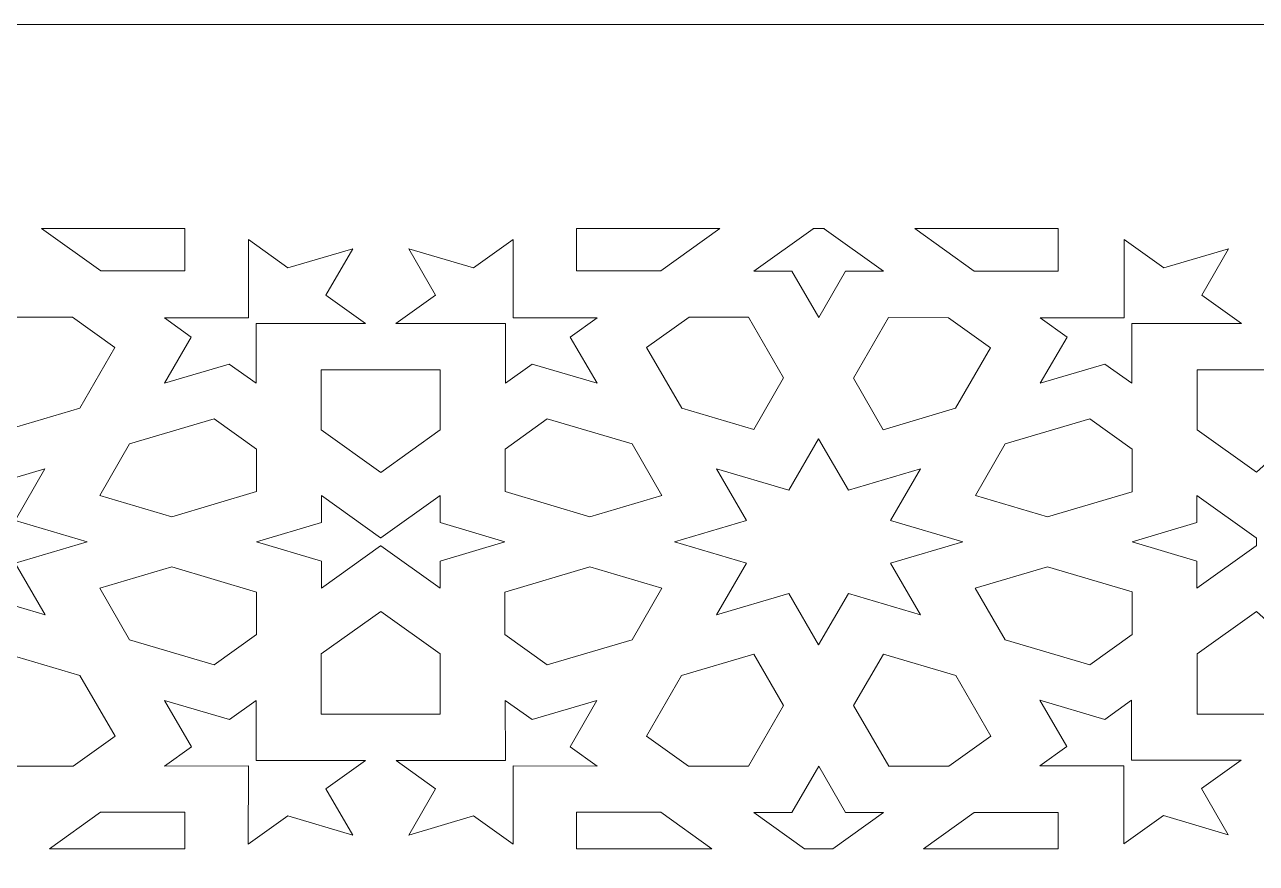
# Model space of a CAD drawing. Header units: millimetres. Extents: x -167 to 167, y -425 to 425.
# Drawn here: x -33.7 to 85.4, y 343.6 to 424.7 of the extents above; entities that cross this region are included whole.
import ezdxf

# ---------------------------------------------------------------- set-up
doc = ezdxf.new("R2010")
doc.units = ezdxf.units.MM
doc.header["$MEASUREMENT"] = 0
doc.layers.add('Layer 1', color=18, linetype='Continuous', true_color=0x000000)

msp = doc.modelspace()

# ---------------------------------------------------------------- linework, layer by layer
at = {"layer": 'Layer 1', "color": 250, "lineweight": 9, "true_color": 0x333333}
msp.add_lwpolyline([(-167.02, -424.72), (167.02, -424.72), (167.02, 424.72), (-167.02, 424.72)], close=True, dxfattribs=at)
for points, knots in [([(-18.21, 405), (-18.21, 405), (-18.21, 400.89), (-18.21, 400.89), (-18.21, 400.89), (-26.35, 400.89), (-26.35, 400.89), (-26.35, 400.89), (-32.07, 405), (-32.07, 405), (-32.07, 405), (-18.21, 405), (-18.21, 405)], [0, 0, 0, 0, 0.25, 0.25, 0.25, 0.5, 0.5, 0.5, 0.75, 0.75, 0.75, 1, 1, 1, 1]), ([(-12.07, 396.36), (-12.07, 396.36), (-12.07, 403.92), (-12.07, 403.92), (-12.07, 403.92), (-8.24, 401.18), (-8.24, 401.18), (-8.24, 401.18), (-1.98, 403.04), (-1.98, 403.04), (-1.98, 403.04), (-4.57, 398.56), (-4.57, 398.56), (-4.57, 398.56), (-0.73, 395.81), (-0.73, 395.81), (-0.73, 395.81), (-11.32, 395.82), (-11.32, 395.82), (-11.32, 395.82), (-11.32, 390.02), (-11.32, 390.02), (-11.32, 390.02), (-13.92, 391.88), (-13.92, 391.88), (-13.92, 391.88), (-20.18, 390.02), (-20.18, 390.02), (-20.18, 390.02), (-17.59, 394.5), (-17.59, 394.5), (-17.59, 394.5), (-20.19, 396.36), (-20.19, 396.36), (-20.19, 396.36), (-12.07, 396.36), (-12.07, 396.36)], [0, 0, 0, 0, 0.083333, 0.083333, 0.083333, 0.166667, 0.166667, 0.166667, 0.25, 0.25, 0.25, 0.333333, 0.333333, 0.333333, 0.416667, 0.416667, 0.416667, 0.5, 0.5, 0.5, 0.583333, 0.583333, 0.583333, 0.666667, 0.666667, 0.666667, 0.75, 0.75, 0.75, 0.833333, 0.833333, 0.833333, 0.916667, 0.916667, 0.916667, 1, 1, 1, 1]), ([(6.04, 398.56), (6.04, 398.56), (3.44, 403.04), (3.44, 403.04), (3.44, 403.04), (9.7, 401.18), (9.7, 401.18), (9.7, 401.18), (13.53, 403.92), (13.53, 403.92), (13.53, 403.92), (13.54, 396.36), (13.54, 396.36), (13.54, 396.36), (21.65, 396.36), (21.65, 396.36), (21.65, 396.36), (19.05, 394.5), (19.05, 394.5), (19.05, 394.5), (21.65, 390.02), (21.65, 390.02), (21.65, 390.02), (15.39, 391.88), (15.39, 391.88), (15.39, 391.88), (12.79, 390.02), (12.79, 390.02), (12.79, 390.02), (12.79, 395.82), (12.79, 395.82), (12.79, 395.82), (2.2, 395.81), (2.2, 395.81), (2.2, 395.81), (6.04, 398.56), (6.04, 398.56)], [0, 0, 0, 0, 0.083333, 0.083333, 0.083333, 0.166667, 0.166667, 0.166667, 0.25, 0.25, 0.25, 0.333333, 0.333333, 0.333333, 0.416667, 0.416667, 0.416667, 0.5, 0.5, 0.5, 0.583333, 0.583333, 0.583333, 0.666667, 0.666667, 0.666667, 0.75, 0.75, 0.75, 0.833333, 0.833333, 0.833333, 0.916667, 0.916667, 0.916667, 1, 1, 1, 1]), ([(33.54, 405), (33.54, 405), (27.82, 400.89), (27.82, 400.89), (27.82, 400.89), (19.68, 400.89), (19.68, 400.89), (19.68, 400.89), (19.68, 405), (19.68, 405), (19.68, 405), (33.54, 405), (33.54, 405)], [0, 0, 0, 0, 0.25, 0.25, 0.25, 0.5, 0.5, 0.5, 0.75, 0.75, 0.75, 1, 1, 1, 1]), ([(42.56, 404.97), (42.55, 404.97), (42.51, 405), (42.51, 405), (42.51, 405), (43.65, 405), (43.65, 405), (43.65, 405), (43.61, 404.97), (43.62, 404.97), (43.62, 404.97), (49.36, 400.87), (49.36, 400.87), (49.36, 400.87), (45.68, 400.87), (45.68, 400.87), (45.68, 400.87), (43.09, 396.39), (43.09, 396.39), (43.09, 396.39), (40.49, 400.87), (40.49, 400.87), (40.49, 400.87), (36.82, 400.87), (36.82, 400.87), (36.82, 400.87), (42.56, 404.97), (42.56, 404.97)], [0, 0, 0, 0, 0.1, 0.1, 0.1, 0.2, 0.2, 0.2, 0.4, 0.4, 0.4, 0.5, 0.5, 0.5, 0.6, 0.6, 0.6, 0.7, 0.7, 0.7, 0.8, 0.8, 0.8, 0.9, 0.9, 0.9, 1, 1, 1, 1]), ([(52.43, 405), (52.43, 405), (66.26, 405), (66.26, 405), (66.26, 405), (66.26, 400.87), (66.26, 400.87), (66.26, 400.87), (58.12, 400.87), (58.12, 400.87), (58.12, 400.87), (52.4, 404.98), (52.4, 404.98), (52.4, 404.98), (52.43, 405), (52.43, 405)], [0, 0, 0, 0, 0.2, 0.2, 0.2, 0.4, 0.4, 0.4, 0.6, 0.6, 0.6, 0.8, 0.8, 0.8, 1, 1, 1, 1]), ([(72.63, 396.36), (72.63, 396.36), (72.64, 403.93), (72.64, 403.93), (72.64, 403.93), (76.46, 401.19), (76.46, 401.19), (76.46, 401.19), (82.73, 403.04), (82.73, 403.04), (82.73, 403.04), (80.13, 398.56), (80.13, 398.56), (80.13, 398.56), (83.97, 395.82), (83.97, 395.82), (83.97, 395.82), (73.38, 395.82), (73.38, 395.82), (73.38, 395.82), (73.38, 390.02), (73.38, 390.02), (73.38, 390.02), (70.78, 391.88), (70.78, 391.88), (70.78, 391.88), (64.52, 390.02), (64.52, 390.02), (64.52, 390.02), (67.11, 394.5), (67.11, 394.5), (67.11, 394.5), (64.51, 396.36), (64.51, 396.36), (64.51, 396.36), (72.63, 396.36), (72.63, 396.36)], [0, 0, 0, 0, 0.083333, 0.083333, 0.083333, 0.166667, 0.166667, 0.166667, 0.25, 0.25, 0.25, 0.333333, 0.333333, 0.333333, 0.416667, 0.416667, 0.416667, 0.5, 0.5, 0.5, 0.583333, 0.583333, 0.583333, 0.666667, 0.666667, 0.666667, 0.75, 0.75, 0.75, 0.833333, 0.833333, 0.833333, 0.916667, 0.916667, 0.916667, 1, 1, 1, 1]), ([(-34.84, 396.41), (-34.84, 396.41), (-29.08, 396.41), (-29.08, 396.41), (-29.08, 396.41), (-24.98, 393.48), (-24.98, 393.48), (-24.98, 393.48), (-28.38, 387.61), (-28.38, 387.61), (-28.38, 387.61), (-35.34, 385.55), (-35.34, 385.55), (-35.34, 385.55), (-38.23, 390.54), (-38.23, 390.54), (-38.23, 390.54), (-34.84, 396.41), (-34.84, 396.41)], [0, 0, 0, 0, 0.166667, 0.166667, 0.166667, 0.333333, 0.333333, 0.333333, 0.5, 0.5, 0.5, 0.666667, 0.666667, 0.666667, 0.833333, 0.833333, 0.833333, 1, 1, 1, 1]), ([(30.55, 396.41), (30.55, 396.41), (36.3, 396.41), (36.3, 396.41), (36.3, 396.41), (39.7, 390.54), (39.7, 390.54), (39.7, 390.54), (36.81, 385.55), (36.81, 385.55), (36.81, 385.55), (29.84, 387.61), (29.84, 387.61), (29.84, 387.61), (26.45, 393.48), (26.45, 393.48), (26.45, 393.48), (30.55, 396.41), (30.55, 396.41)], [0, 0, 0, 0, 0.166667, 0.166667, 0.166667, 0.333333, 0.333333, 0.333333, 0.5, 0.5, 0.5, 0.666667, 0.666667, 0.666667, 0.833333, 0.833333, 0.833333, 1, 1, 1, 1]), ([(49.85, 396.38), (49.85, 396.38), (55.65, 396.37), (55.65, 396.37), (55.65, 396.37), (59.72, 393.46), (59.72, 393.46), (59.72, 393.46), (56.33, 387.6), (56.33, 387.6), (56.33, 387.6), (49.34, 385.53), (49.34, 385.53), (49.34, 385.53), (46.46, 390.51), (46.46, 390.51), (46.46, 390.51), (49.85, 396.38), (49.85, 396.38)], [0, 0, 0, 0, 0.166667, 0.166667, 0.166667, 0.333333, 0.333333, 0.333333, 0.5, 0.5, 0.5, 0.666667, 0.666667, 0.666667, 0.833333, 0.833333, 0.833333, 1, 1, 1, 1]), ([(0.73, 391.34), (0.73, 391.34), (6.48, 391.34), (6.48, 391.34), (6.48, 391.34), (6.48, 385.52), (6.48, 385.52), (6.48, 385.52), (0.73, 381.4), (0.73, 381.4), (0.73, 381.4), (-5.02, 385.52), (-5.02, 385.52), (-5.02, 385.52), (-5.02, 391.34), (-5.02, 391.34), (-5.02, 391.34), (0.73, 391.34), (0.73, 391.34)], [0, 0, 0, 0, 0.166667, 0.166667, 0.166667, 0.333333, 0.333333, 0.333333, 0.5, 0.5, 0.5, 0.666667, 0.666667, 0.666667, 0.833333, 0.833333, 0.833333, 1, 1, 1, 1]), ([(85.42, 391.34), (85.42, 391.34), (89.97, 391.34), (89.97, 391.34), (89.97, 391.34), (89.97, 385.52), (89.97, 385.52), (89.97, 385.52), (85.42, 381.41), (85.42, 381.41), (85.42, 381.41), (79.68, 385.52), (79.68, 385.52), (79.68, 385.52), (79.68, 391.34), (79.68, 391.34), (79.68, 391.34), (85.42, 391.34), (85.42, 391.34)], [0, 0, 0, 0, 0.166667, 0.166667, 0.166667, 0.333333, 0.333333, 0.333333, 0.5, 0.5, 0.5, 0.666667, 0.666667, 0.666667, 0.833333, 0.833333, 0.833333, 1, 1, 1, 1]), ([(-23.57, 384.16), (-23.57, 384.16), (-15.38, 386.59), (-15.38, 386.59), (-15.38, 386.59), (-11.28, 383.66), (-11.28, 383.66), (-11.28, 383.66), (-11.28, 379.54), (-11.28, 379.54), (-11.28, 379.54), (-19.47, 377.11), (-19.47, 377.11), (-19.47, 377.11), (-26.45, 379.18), (-26.45, 379.18), (-26.45, 379.18), (-23.57, 384.16), (-23.57, 384.16)], [0, 0, 0, 0, 0.166667, 0.166667, 0.166667, 0.333333, 0.333333, 0.333333, 0.5, 0.5, 0.5, 0.666667, 0.666667, 0.666667, 0.833333, 0.833333, 0.833333, 1, 1, 1, 1]), ([(16.84, 386.59), (16.84, 386.59), (25.04, 384.16), (25.04, 384.16), (25.04, 384.16), (27.92, 379.18), (27.92, 379.18), (27.92, 379.18), (20.94, 377.11), (20.94, 377.11), (20.94, 377.11), (12.75, 379.54), (12.75, 379.54), (12.75, 379.54), (12.75, 383.66), (12.75, 383.66), (12.75, 383.66), (16.84, 386.59), (16.84, 386.59)], [0, 0, 0, 0, 0.166667, 0.166667, 0.166667, 0.333333, 0.333333, 0.333333, 0.5, 0.5, 0.5, 0.666667, 0.666667, 0.666667, 0.833333, 0.833333, 0.833333, 1, 1, 1, 1]), ([(61.13, 384.16), (61.13, 384.16), (69.32, 386.58), (69.32, 386.58), (69.32, 386.58), (73.42, 383.65), (73.42, 383.65), (73.42, 383.65), (73.42, 379.53), (73.42, 379.53), (73.42, 379.53), (65.23, 377.1), (65.23, 377.1), (65.23, 377.1), (58.25, 379.17), (58.25, 379.17), (58.25, 379.17), (61.13, 384.16), (61.13, 384.16)], [0, 0, 0, 0, 0.166667, 0.166667, 0.166667, 0.333333, 0.333333, 0.333333, 0.5, 0.5, 0.5, 0.666667, 0.666667, 0.666667, 0.833333, 0.833333, 0.833333, 1, 1, 1, 1]), ([(-48.58, 376.75), (-48.58, 376.75), (-51.47, 381.74), (-51.47, 381.74), (-51.47, 381.74), (-44.5, 379.67), (-44.5, 379.67), (-44.5, 379.67), (-41.61, 384.66), (-41.61, 384.66), (-41.61, 384.66), (-38.72, 379.67), (-38.72, 379.67), (-38.72, 379.67), (-31.75, 381.74), (-31.75, 381.74), (-31.75, 381.74), (-34.64, 376.75), (-34.64, 376.75), (-34.64, 376.75), (-27.66, 374.69), (-27.66, 374.69), (-27.66, 374.69), (-34.63, 372.62), (-34.63, 372.62), (-34.63, 372.62), (-31.74, 367.64), (-31.74, 367.64), (-31.74, 367.64), (-38.72, 369.7), (-38.72, 369.7), (-38.72, 369.7), (-41.61, 364.71), (-41.61, 364.71), (-41.61, 364.71), (-44.5, 369.7), (-44.5, 369.7), (-44.5, 369.7), (-51.47, 367.63), (-51.47, 367.63), (-51.47, 367.63), (-48.58, 372.62), (-48.58, 372.62), (-48.58, 372.62), (-55.56, 374.69), (-55.56, 374.69), (-55.56, 374.69), (-48.58, 376.75), (-48.58, 376.75)], [0, 0, 0, 0, 0.0625, 0.0625, 0.0625, 0.125, 0.125, 0.125, 0.1875, 0.1875, 0.1875, 0.25, 0.25, 0.25, 0.3125, 0.3125, 0.3125, 0.375, 0.375, 0.375, 0.4375, 0.4375, 0.4375, 0.5, 0.5, 0.5, 0.5625, 0.5625, 0.5625, 0.625, 0.625, 0.625, 0.6875, 0.6875, 0.6875, 0.75, 0.75, 0.75, 0.8125, 0.8125, 0.8125, 0.875, 0.875, 0.875, 0.9375, 0.9375, 0.9375, 1, 1, 1, 1]), ([(36.1, 376.75), (36.1, 376.75), (33.22, 381.74), (33.22, 381.74), (33.22, 381.74), (40.19, 379.67), (40.19, 379.67), (40.19, 379.67), (43.08, 384.66), (43.08, 384.66), (43.08, 384.66), (45.97, 379.67), (45.97, 379.67), (45.97, 379.67), (52.94, 381.74), (52.94, 381.74), (52.94, 381.74), (50.05, 376.75), (50.05, 376.75), (50.05, 376.75), (57.02, 374.69), (57.02, 374.69), (57.02, 374.69), (50.05, 372.62), (50.05, 372.62), (50.05, 372.62), (52.94, 367.63), (52.94, 367.63), (52.94, 367.63), (45.97, 369.7), (45.97, 369.7), (45.97, 369.7), (43.08, 364.71), (43.08, 364.71), (43.08, 364.71), (40.19, 369.7), (40.19, 369.7), (40.19, 369.7), (33.21, 367.64), (33.21, 367.64), (33.21, 367.64), (36.1, 372.62), (36.1, 372.62), (36.1, 372.62), (29.13, 374.69), (29.13, 374.69), (29.13, 374.69), (36.1, 376.75), (36.1, 376.75)], [0, 0, 0, 0, 0.0625, 0.0625, 0.0625, 0.125, 0.125, 0.125, 0.1875, 0.1875, 0.1875, 0.25, 0.25, 0.25, 0.3125, 0.3125, 0.3125, 0.375, 0.375, 0.375, 0.4375, 0.4375, 0.4375, 0.5, 0.5, 0.5, 0.5625, 0.5625, 0.5625, 0.625, 0.625, 0.625, 0.6875, 0.6875, 0.6875, 0.75, 0.75, 0.75, 0.8125, 0.8125, 0.8125, 0.875, 0.875, 0.875, 0.9375, 0.9375, 0.9375, 1, 1, 1, 1]), ([(-5.01, 376.54), (-5.01, 376.54), (-5.01, 379.17), (-5.01, 379.17), (-5.01, 379.17), (0.72, 375.06), (0.72, 375.06), (0.72, 375.06), (0.73, 375.07), (0.73, 375.07), (0.73, 375.07), (0.75, 375.06), (0.75, 375.06), (0.75, 375.06), (6.48, 379.17), (6.48, 379.17), (6.48, 379.17), (6.48, 376.54), (6.48, 376.54), (6.48, 376.54), (12.74, 374.68), (12.74, 374.68), (12.74, 374.68), (6.48, 372.83), (6.48, 372.83), (6.48, 372.83), (6.48, 370.2), (6.48, 370.2), (6.48, 370.2), (0.75, 374.3), (0.75, 374.3), (0.75, 374.3), (0.73, 374.29), (0.73, 374.29), (0.73, 374.29), (0.72, 374.3), (0.72, 374.3), (0.72, 374.3), (-5.01, 370.2), (-5.01, 370.2), (-5.01, 370.2), (-5.01, 372.83), (-5.01, 372.83), (-5.01, 372.83), (-11.28, 374.68), (-11.28, 374.68), (-11.28, 374.68), (-5.01, 376.54), (-5.01, 376.54)], [0, 0, 0, 0, 0.0625, 0.0625, 0.0625, 0.125, 0.125, 0.125, 0.1875, 0.1875, 0.1875, 0.25, 0.25, 0.25, 0.3125, 0.3125, 0.3125, 0.375, 0.375, 0.375, 0.4375, 0.4375, 0.4375, 0.5, 0.5, 0.5, 0.5625, 0.5625, 0.5625, 0.625, 0.625, 0.625, 0.6875, 0.6875, 0.6875, 0.75, 0.75, 0.75, 0.8125, 0.8125, 0.8125, 0.875, 0.875, 0.875, 0.9375, 0.9375, 0.9375, 1, 1, 1, 1]), ([(79.67, 376.54), (79.67, 376.54), (79.67, 379.17), (79.67, 379.17), (79.67, 379.17), (85.4, 375.06), (85.4, 375.06), (85.4, 375.06), (85.42, 375.08), (85.42, 375.08), (85.42, 375.08), (85.42, 374.29), (85.42, 374.29), (85.42, 374.29), (85.4, 374.3), (85.4, 374.3), (85.4, 374.3), (79.67, 370.2), (79.67, 370.2), (79.67, 370.2), (79.67, 372.83), (79.67, 372.83), (79.67, 372.83), (73.41, 374.68), (73.41, 374.68), (73.41, 374.68), (79.67, 376.54), (79.67, 376.54)], [0, 0, 0, 0, 0.111111, 0.111111, 0.111111, 0.222222, 0.222222, 0.222222, 0.333333, 0.333333, 0.333333, 0.444444, 0.444444, 0.444444, 0.555556, 0.555556, 0.555556, 0.666667, 0.666667, 0.666667, 0.777778, 0.777778, 0.777778, 0.888889, 0.888889, 0.888889, 1, 1, 1, 1]), ([(-19.47, 372.26), (-19.47, 372.26), (-11.28, 369.83), (-11.28, 369.83), (-11.28, 369.83), (-11.28, 365.71), (-11.28, 365.71), (-11.28, 365.71), (-15.37, 362.78), (-15.37, 362.78), (-15.37, 362.78), (-23.57, 365.2), (-23.57, 365.2), (-23.57, 365.2), (-26.45, 370.19), (-26.45, 370.19), (-26.45, 370.19), (-19.47, 372.26), (-19.47, 372.26)], [0, 0, 0, 0, 0.166667, 0.166667, 0.166667, 0.333333, 0.333333, 0.333333, 0.5, 0.5, 0.5, 0.666667, 0.666667, 0.666667, 0.833333, 0.833333, 0.833333, 1, 1, 1, 1]), ([(20.94, 372.26), (20.94, 372.26), (27.92, 370.19), (27.92, 370.19), (27.92, 370.19), (25.04, 365.2), (25.04, 365.2), (25.04, 365.2), (16.84, 362.78), (16.84, 362.78), (16.84, 362.78), (12.74, 365.71), (12.74, 365.71), (12.74, 365.71), (12.74, 369.83), (12.74, 369.83), (12.74, 369.83), (20.94, 372.26), (20.94, 372.26)], [0, 0, 0, 0, 0.166667, 0.166667, 0.166667, 0.333333, 0.333333, 0.333333, 0.5, 0.5, 0.5, 0.666667, 0.666667, 0.666667, 0.833333, 0.833333, 0.833333, 1, 1, 1, 1]), ([(65.21, 372.27), (65.21, 372.27), (73.41, 369.84), (73.41, 369.84), (73.41, 369.84), (73.41, 365.73), (73.41, 365.73), (73.41, 365.73), (69.31, 362.79), (69.31, 362.79), (69.31, 362.79), (61.11, 365.22), (61.11, 365.22), (61.11, 365.22), (58.23, 370.2), (58.23, 370.2), (58.23, 370.2), (65.21, 372.27), (65.21, 372.27)], [0, 0, 0, 0, 0.166667, 0.166667, 0.166667, 0.333333, 0.333333, 0.333333, 0.5, 0.5, 0.5, 0.666667, 0.666667, 0.666667, 0.833333, 0.833333, 0.833333, 1, 1, 1, 1]), ([(0.73, 367.96), (0.73, 367.96), (6.48, 363.85), (6.48, 363.85), (6.48, 363.85), (6.48, 358.03), (6.48, 358.03), (6.48, 358.03), (0.73, 358.03), (0.73, 358.03), (0.73, 358.03), (-5.02, 358.03), (-5.02, 358.03), (-5.02, 358.03), (-5.02, 363.85), (-5.02, 363.85), (-5.02, 363.85), (0.73, 367.96), (0.73, 367.96)], [0, 0, 0, 0, 0.166667, 0.166667, 0.166667, 0.333333, 0.333333, 0.333333, 0.5, 0.5, 0.5, 0.666667, 0.666667, 0.666667, 0.833333, 0.833333, 0.833333, 1, 1, 1, 1]), ([(85.42, 367.96), (85.42, 367.96), (89.97, 363.85), (89.97, 363.85), (89.97, 363.85), (89.97, 358.03), (89.97, 358.03), (89.97, 358.03), (85.42, 358.03), (85.42, 358.03), (85.42, 358.03), (79.68, 358.03), (79.68, 358.03), (79.68, 358.03), (79.68, 363.85), (79.68, 363.85), (79.68, 363.85), (85.42, 367.96), (85.42, 367.96)], [0, 0, 0, 0, 0.166667, 0.166667, 0.166667, 0.333333, 0.333333, 0.333333, 0.5, 0.5, 0.5, 0.666667, 0.666667, 0.666667, 0.833333, 0.833333, 0.833333, 1, 1, 1, 1]), ([(-35.34, 363.83), (-35.34, 363.83), (-28.36, 361.77), (-28.36, 361.77), (-28.36, 361.77), (-24.96, 355.9), (-24.96, 355.9), (-24.96, 355.9), (-29.03, 352.99), (-29.03, 352.99), (-29.03, 352.99), (-34.83, 352.99), (-34.83, 352.99), (-34.83, 352.99), (-38.22, 358.85), (-38.22, 358.85), (-38.22, 358.85), (-35.34, 363.83), (-35.34, 363.83)], [0, 0, 0, 0, 0.166667, 0.166667, 0.166667, 0.333333, 0.333333, 0.333333, 0.5, 0.5, 0.5, 0.666667, 0.666667, 0.666667, 0.833333, 0.833333, 0.833333, 1, 1, 1, 1]), ([(29.82, 361.77), (29.82, 361.77), (36.8, 363.83), (36.8, 363.83), (36.8, 363.83), (39.69, 358.85), (39.69, 358.85), (39.69, 358.85), (36.29, 352.99), (36.29, 352.99), (36.29, 352.99), (30.5, 352.99), (30.5, 352.99), (30.5, 352.99), (26.43, 355.9), (26.43, 355.9), (26.43, 355.9), (29.82, 361.77), (29.82, 361.77)], [0, 0, 0, 0, 0.166667, 0.166667, 0.166667, 0.333333, 0.333333, 0.333333, 0.5, 0.5, 0.5, 0.666667, 0.666667, 0.666667, 0.833333, 0.833333, 0.833333, 1, 1, 1, 1]), ([(49.36, 363.83), (49.36, 363.83), (56.34, 361.77), (56.34, 361.77), (56.34, 361.77), (59.73, 355.9), (59.73, 355.9), (59.73, 355.9), (55.66, 352.99), (55.66, 352.99), (55.66, 352.99), (49.87, 352.99), (49.87, 352.99), (49.87, 352.99), (46.47, 358.85), (46.47, 358.85), (46.47, 358.85), (49.36, 363.83), (49.36, 363.83)], [0, 0, 0, 0, 0.166667, 0.166667, 0.166667, 0.333333, 0.333333, 0.333333, 0.5, 0.5, 0.5, 0.666667, 0.666667, 0.666667, 0.833333, 0.833333, 0.833333, 1, 1, 1, 1]), ([(-17.58, 354.86), (-17.58, 354.86), (-20.18, 359.34), (-20.18, 359.34), (-20.18, 359.34), (-13.91, 357.49), (-13.91, 357.49), (-13.91, 357.49), (-11.31, 359.35), (-11.31, 359.35), (-11.31, 359.35), (-11.32, 353.54), (-11.32, 353.54), (-11.32, 353.54), (-0.74, 353.54), (-0.74, 353.54), (-0.74, 353.54), (-4.57, 350.8), (-4.57, 350.8), (-4.57, 350.8), (-1.98, 346.32), (-1.98, 346.32), (-1.98, 346.32), (-8.24, 348.17), (-8.24, 348.17), (-8.24, 348.17), (-12.08, 345.43), (-12.08, 345.43), (-12.08, 345.43), (-12.07, 353.01), (-12.07, 353.01), (-12.07, 353.01), (-20.18, 353), (-20.18, 353), (-20.18, 353), (-17.58, 354.86), (-17.58, 354.86)], [0, 0, 0, 0, 0.083333, 0.083333, 0.083333, 0.166667, 0.166667, 0.166667, 0.25, 0.25, 0.25, 0.333333, 0.333333, 0.333333, 0.416667, 0.416667, 0.416667, 0.5, 0.5, 0.5, 0.583333, 0.583333, 0.583333, 0.666667, 0.666667, 0.666667, 0.75, 0.75, 0.75, 0.833333, 0.833333, 0.833333, 0.916667, 0.916667, 0.916667, 1, 1, 1, 1]), ([(12.79, 353.54), (12.79, 353.54), (12.78, 359.35), (12.78, 359.35), (12.78, 359.35), (15.38, 357.49), (15.38, 357.49), (15.38, 357.49), (21.64, 359.34), (21.64, 359.34), (21.64, 359.34), (19.05, 354.86), (19.05, 354.86), (19.05, 354.86), (21.65, 353), (21.65, 353), (21.65, 353), (13.54, 353.01), (13.54, 353.01), (13.54, 353.01), (13.55, 345.43), (13.55, 345.43), (13.55, 345.43), (9.71, 348.17), (9.71, 348.17), (9.71, 348.17), (3.44, 346.32), (3.44, 346.32), (3.44, 346.32), (6.04, 350.8), (6.04, 350.8), (6.04, 350.8), (2.21, 353.54), (2.21, 353.54), (2.21, 353.54), (12.79, 353.54), (12.79, 353.54)], [0, 0, 0, 0, 0.083333, 0.083333, 0.083333, 0.166667, 0.166667, 0.166667, 0.25, 0.25, 0.25, 0.333333, 0.333333, 0.333333, 0.416667, 0.416667, 0.416667, 0.5, 0.5, 0.5, 0.583333, 0.583333, 0.583333, 0.666667, 0.666667, 0.666667, 0.75, 0.75, 0.75, 0.833333, 0.833333, 0.833333, 0.916667, 0.916667, 0.916667, 1, 1, 1, 1]), ([(67.08, 354.88), (67.08, 354.88), (64.49, 359.36), (64.49, 359.36), (64.49, 359.36), (70.75, 357.51), (70.75, 357.51), (70.75, 357.51), (73.35, 359.37), (73.35, 359.37), (73.35, 359.37), (73.35, 353.57), (73.35, 353.57), (73.35, 353.57), (83.94, 353.57), (83.94, 353.57), (83.94, 353.57), (80.1, 350.82), (80.1, 350.82), (80.1, 350.82), (82.7, 346.34), (82.7, 346.34), (82.7, 346.34), (76.43, 348.2), (76.43, 348.2), (76.43, 348.2), (72.6, 345.46), (72.6, 345.46), (72.6, 345.46), (72.6, 353.03), (72.6, 353.03), (72.6, 353.03), (64.48, 353.02), (64.48, 353.02), (64.48, 353.02), (67.08, 354.88), (67.08, 354.88)], [0, 0, 0, 0, 0.083333, 0.083333, 0.083333, 0.166667, 0.166667, 0.166667, 0.25, 0.25, 0.25, 0.333333, 0.333333, 0.333333, 0.416667, 0.416667, 0.416667, 0.5, 0.5, 0.5, 0.583333, 0.583333, 0.583333, 0.666667, 0.666667, 0.666667, 0.75, 0.75, 0.75, 0.833333, 0.833333, 0.833333, 0.916667, 0.916667, 0.916667, 1, 1, 1, 1]), ([(40.5, 348.51), (40.5, 348.51), (43.09, 352.99), (43.09, 352.99), (43.09, 352.99), (45.68, 348.51), (45.68, 348.51), (45.68, 348.51), (49.36, 348.51), (49.36, 348.51), (49.36, 348.51), (44.45, 345), (44.45, 345), (44.45, 345), (41.73, 345), (41.73, 345), (41.73, 345), (36.82, 348.51), (36.82, 348.51), (36.82, 348.51), (40.5, 348.51), (40.5, 348.51)], [0, 0, 0, 0, 0.142857, 0.142857, 0.142857, 0.285714, 0.285714, 0.285714, 0.428571, 0.428571, 0.428571, 0.571429, 0.571429, 0.571429, 0.714286, 0.714286, 0.714286, 0.857143, 0.857143, 0.857143, 1, 1, 1, 1]), ([(-26.36, 348.53), (-26.36, 348.53), (-18.22, 348.53), (-18.22, 348.53), (-18.22, 348.53), (-18.22, 345), (-18.22, 345), (-18.22, 345), (-31.29, 345), (-31.29, 345), (-31.29, 345), (-26.36, 348.53), (-26.36, 348.53)], [0, 0, 0, 0, 0.25, 0.25, 0.25, 0.5, 0.5, 0.5, 0.75, 0.75, 0.75, 1, 1, 1, 1]), ([(27.82, 348.53), (27.82, 348.53), (32.76, 345), (32.76, 345), (32.76, 345), (19.68, 345), (19.68, 345), (19.68, 345), (19.68, 348.53), (19.68, 348.53), (19.68, 348.53), (27.82, 348.53), (27.82, 348.53)], [0, 0, 0, 0, 0.25, 0.25, 0.25, 0.5, 0.5, 0.5, 0.75, 0.75, 0.75, 1, 1, 1, 1]), ([(58.13, 348.51), (58.13, 348.51), (66.26, 348.51), (66.26, 348.51), (66.26, 348.51), (66.26, 345), (66.26, 345), (66.26, 345), (53.22, 345), (53.22, 345), (53.22, 345), (58.13, 348.51), (58.13, 348.51)], [0, 0, 0, 0, 0.25, 0.25, 0.25, 0.5, 0.5, 0.5, 0.75, 0.75, 0.75, 1, 1, 1, 1])]:
    msp.add_open_spline(points, degree=3, knots=knots, dxfattribs=at)

doc.saveas('drawing.dxf')
